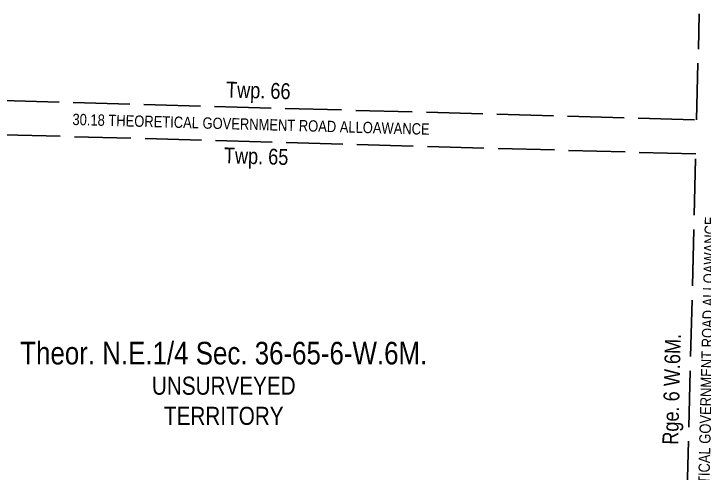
# Model space of a CAD drawing. Extents: x 380192 to 391966, y 6058532 to 6064394.
# Drawn here: x 386200 to 386811, y 6059878 to 6060285 of the extents above; entities that cross this region are included whole.
import ezdxf
from ezdxf.enums import TextEntityAlignment as Align

# ---------------------------------------------------------------- set-up
doc = ezdxf.new("R2010")
doc.units = 0
doc.header["$LTSCALE"] = 5
doc.linetypes.add('foc-UNSURVEYED', pattern=[12.5, 10, -2.5])
for name, color, linetype in [('C-SYMBOL', 7, 'Continuous'), ('D-TXT', 6, 'Continuous'), ('L-UNS-T', 3, 'Continuous'), ('L-USEC', 7, 'foc-UNSURVEYED')]:
    doc.layers.add(name, color=color, linetype=linetype)
doc.styles.add('175L', font='ARIALN.TTF', dxfattribs={"height": 20})
doc.styles.add('80L', font='ARIALN.TTF', dxfattribs={"height": 10})

msp = doc.modelspace()

# ---------------------------------------------------------------- linework, layer by layer
at = {"layer": 'L-USEC'}
for p, q in [((386804.16, 6060190.83), (386806.51, 6060284.57)), ((386002.75, 6060213.02), (386804.16, 6060190.83)), ((386803.41, 6060160.68), (386001.99, 6060182.87)), ((386783.27, 6059356.66), (386803.41, 6060160.68))]:
    msp.add_line(p, q, dxfattribs=at)

# ---------------------------------------------------------------- texts
at = {"layer": 'C-SYMBOL', "color": 3, "style": '175L'}
msp.add_text('Theor. N.E.1/4 Sec. 36-65-6-W.6M.', height=19.9921, dxfattribs=at).set_placement((386385.78, 6059968.49), align=Align.BOTTOM_CENTER)
at = {"layer": 'D-TXT', "color": 3, "char_height": 14, "attachment_point": 1, "style": '80L'}
for s, width, insert, rotation in [('Twp. 66', 56.4265, (386388.05, 6060224.61), 358.41393), ('Twp. 65', 56.4265, (386386.12, 6060166.43), 358.41402), ('Rge. 6 W.6M.', 96.8126, (386773.87, 6059903.71), 88.56509)]:
    msp.add_mtext_dynamic_manual_height_columns(s, width=width, gutter_width=47.5, heights=[0], dxfattribs=dict(at, insert=insert, rotation=rotation))
at = {"layer": 'L-UNS-T', "color": 3, "insert": (386385.78, 6059942.24), "char_height": 15.9937, "attachment_point": 5, "style": '80L'}
msp.add_mtext_dynamic_manual_height_columns('UNSURVEYED TERRITORY', width=126.3637, gutter_width=47.48, heights=[0], dxfattribs=at)

# ---------------------------------------------------------------- next in the draw order: texts
at = {"layer": 'L-USEC', "char_height": 9.9961, "attachment_point": 1, "style": '80L', "bg_fill": 3, "box_fill_scale": 1.5, "bg_fill_color": 256, "bg_fill_transparency": 0}
for insert, rotation in [((386251.75, 6060196.29), 358.41402), ((386803.53, 6059789.08), 88.54573)]:
    msp.add_mtext_dynamic_manual_height_columns('\\pi0.28181;30.18 THEORETICAL GOVERNMENT ROAD ALLOAWANCE', width=315.7123, gutter_width=49.98, heights=[0], dxfattribs=dict(at, insert=insert, rotation=rotation))

doc.saveas('drawing.dxf')
